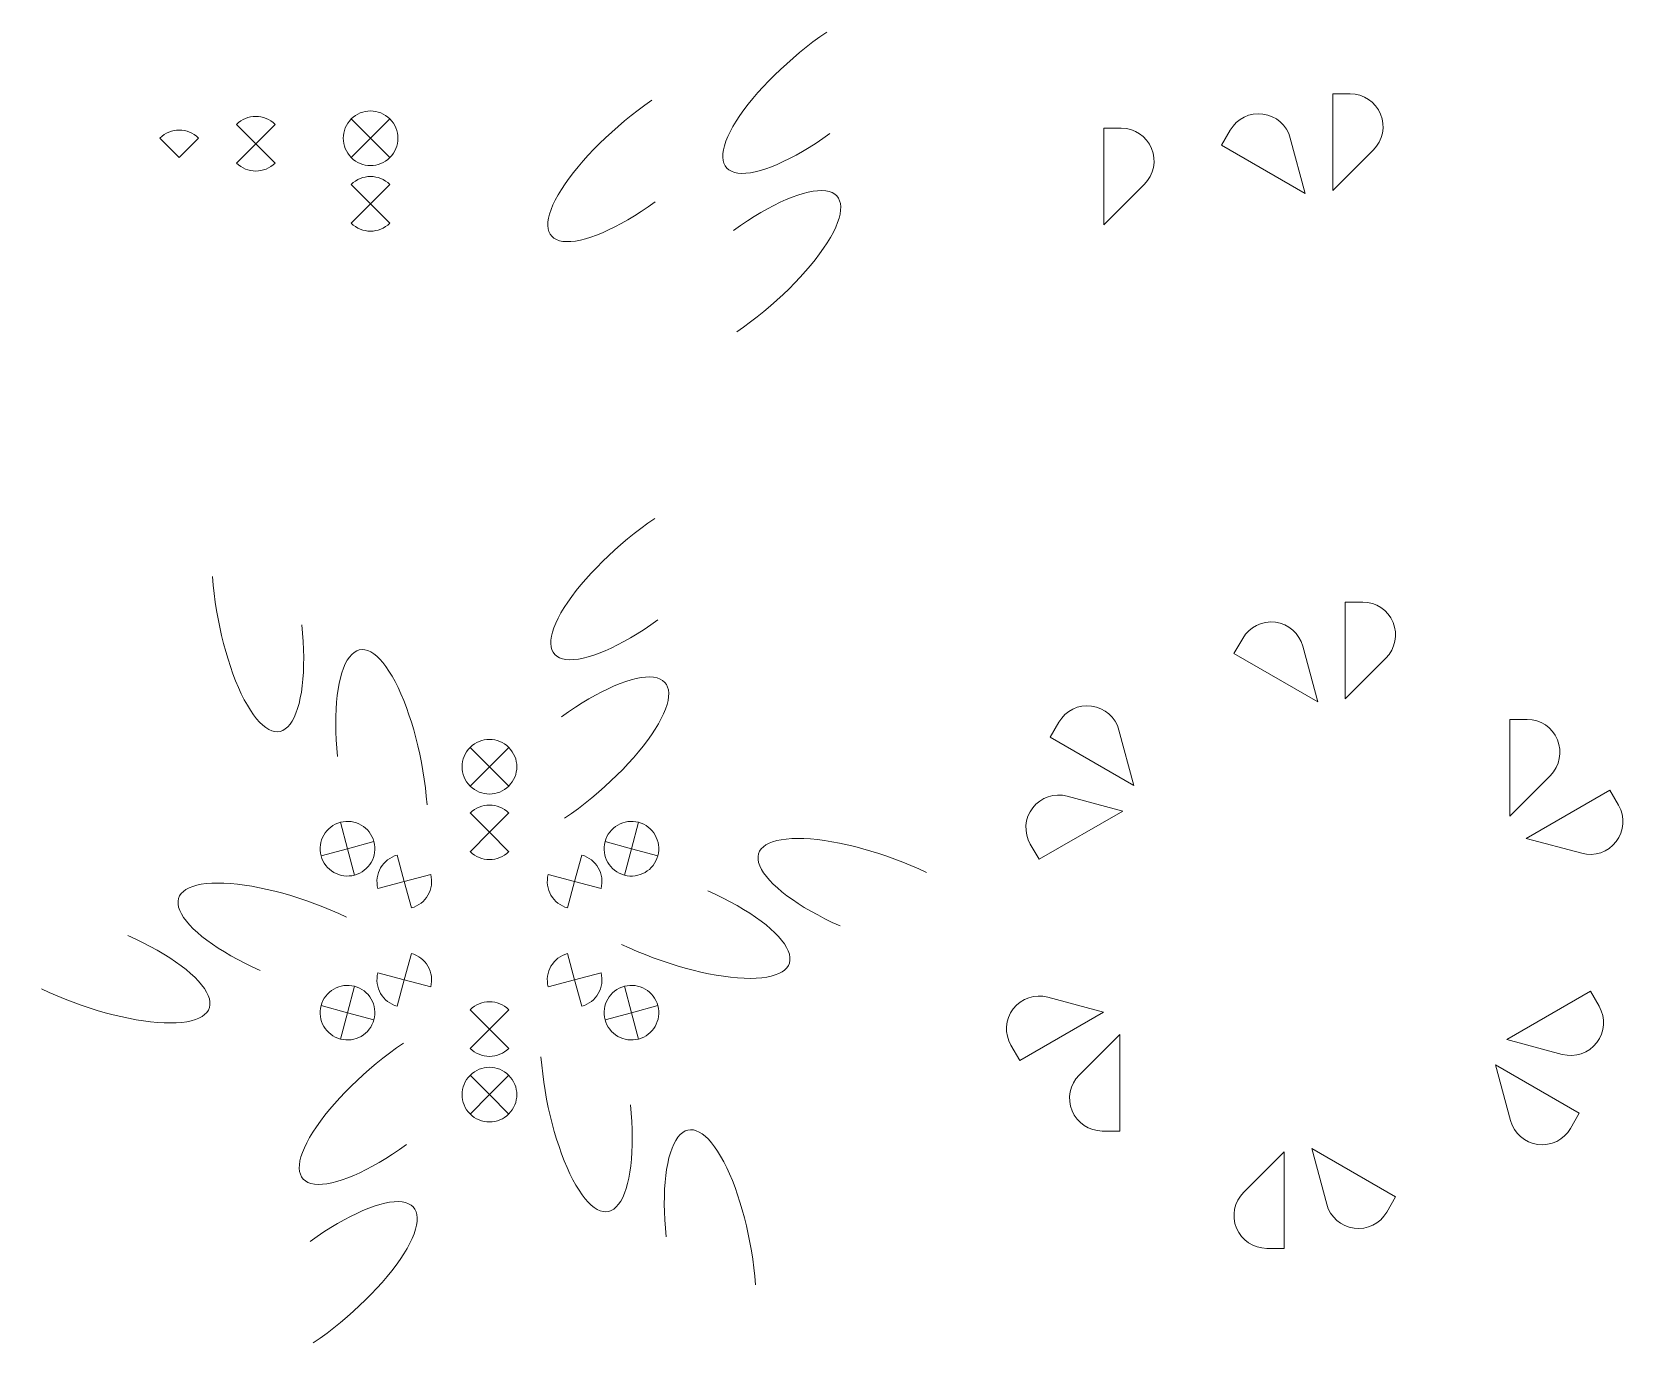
# Model space of a CAD drawing. Header units: inches. Extents: x -288 to 1178, y -352 to 847.
import ezdxf

# ---------------------------------------------------------------- set-up
doc = ezdxf.new("R2010")
doc.units = ezdxf.units.IN
doc.header["$MEASUREMENT"] = 0
doc.linetypes.add('Durchgehend', pattern=[0])
doc.layers.get('0').update_dxf_attribs({"linetype": 'Durchgehend', "lineweight": 0})

# ---------------------------------------------------------------- blocks, each defined once
blk = doc.blocks.new('Block_0', base_point=(90, 142.5))
at = {"color": 7, "linetype": 'Durchgehend', "lineweight": 0}
for q in [(72.3, 147.7), (107.7, 147.7)]:
    blk.add_line((90, 130), q, dxfattribs=at)
blk.add_arc((90, 130), 25, 45, 135, dxfattribs=at)
blk = doc.blocks.new('Block_1', base_point=(67.8, 149.8))
blk.add_blockref('Block_0', (67.8, 162.3))
at = {"rotation": -180}
blk.add_blockref('Block_0', (67.8, 137.3), dxfattribs=at)
blk = doc.blocks.new('Block_2', base_point=(115, 120))
at = {"rotation": -90.00000000000001}
blk.add_blockref('Block_1', (115, 150), dxfattribs=at)
for p in [(115, 150), (115, 90)]:
    blk.add_blockref('Block_1', p)
blk = doc.blocks.new('Block_3', base_point=(-174.2, 274.2))
at = {"color": 7, "linetype": 'Durchgehend', "lineweight": 0}
blk.add_ellipse((-130, 290), major_axis=(90, 75), ratio=0.322404, start_param=1.286463, end_param=4.502415, dxfattribs=at)
blk = doc.blocks.new('Block_4', base_point=(-155, 382.5))
blk.add_blockref('Block_3', (-160, 455))
at = {"rotation": -180}
blk.add_blockref('Block_3', (-150, 310), dxfattribs=at)
blk = doc.blocks.new('Block_5', base_point=(-110, 675))
for p, rotation in [((5, 915), 180), ((-260.3, 894.6), -120), ((155.3, 695.4), 120), ((-375.3, 654.6), -60.00000000000005), ((40.3, 455.4), 59.99999999999999)]:
    blk.add_blockref('Block_4', p, dxfattribs=dict(rotation=rotation))
blk.add_blockref('Block_4', (-225, 435))
blk = doc.blocks.new('Block_6', base_point=(818, 734.2))
at = {"color": 7, "linetype": 'Durchgehend', "lineweight": 0, "flags": 128}
blk.add_lwpolyline([(795, 690), (832.2, 727.2, 0.668179), (811, 778.4), (795, 778.4)], format="xyb", close=True, dxfattribs=at)
blk = doc.blocks.new('Block_7', base_point=(979.1, 303.6))
at = {"rotation": 59.99999999999999}
blk.add_blockref('Block_6', (955, 300), dxfattribs=at)
blk.add_blockref('Block_6', (1030, 305))
blk = doc.blocks.new('Block_8', base_point=(940, 135))
blk.add_blockref('Block_7', (940, 385))
for p, rotation in [((723.5, 260), 59.99999999999999), ((1156.5, 260), -60.00000000000005), ((723.5, 10), 120), ((1156.5, 10), -120), ((940, -115), 180)]:
    blk.add_blockref('Block_7', p, dxfattribs=dict(rotation=rotation))

msp = doc.modelspace()

# ---------------------------------------------------------------- block references
for name, p in [('Block_4', (397.4, 710)), ('Block_2', (21.2, 720)), ('Block_3', (232.4, 720)), ('Block_7', (873.6, 745)), ('Block_1', (-83.8, 745)), ('Block_0', (-153.8, 745)), ('Block_6', (715, 715)), ('Block_5', (125, 25)), ('Block_8', (885, 30)), ('Block_2', (130, 145))]:
    msp.add_blockref(name, p)
for p, rotation in [((26.1, 85), 59.99999999999999), ((233.9, 85), -60.00000000000005), ((26.1, -35), 120), ((233.9, -35), -120), ((130, -95), 180)]:
    msp.add_blockref('Block_2', p, dxfattribs=dict(rotation=rotation))

doc.saveas('drawing.dxf')
